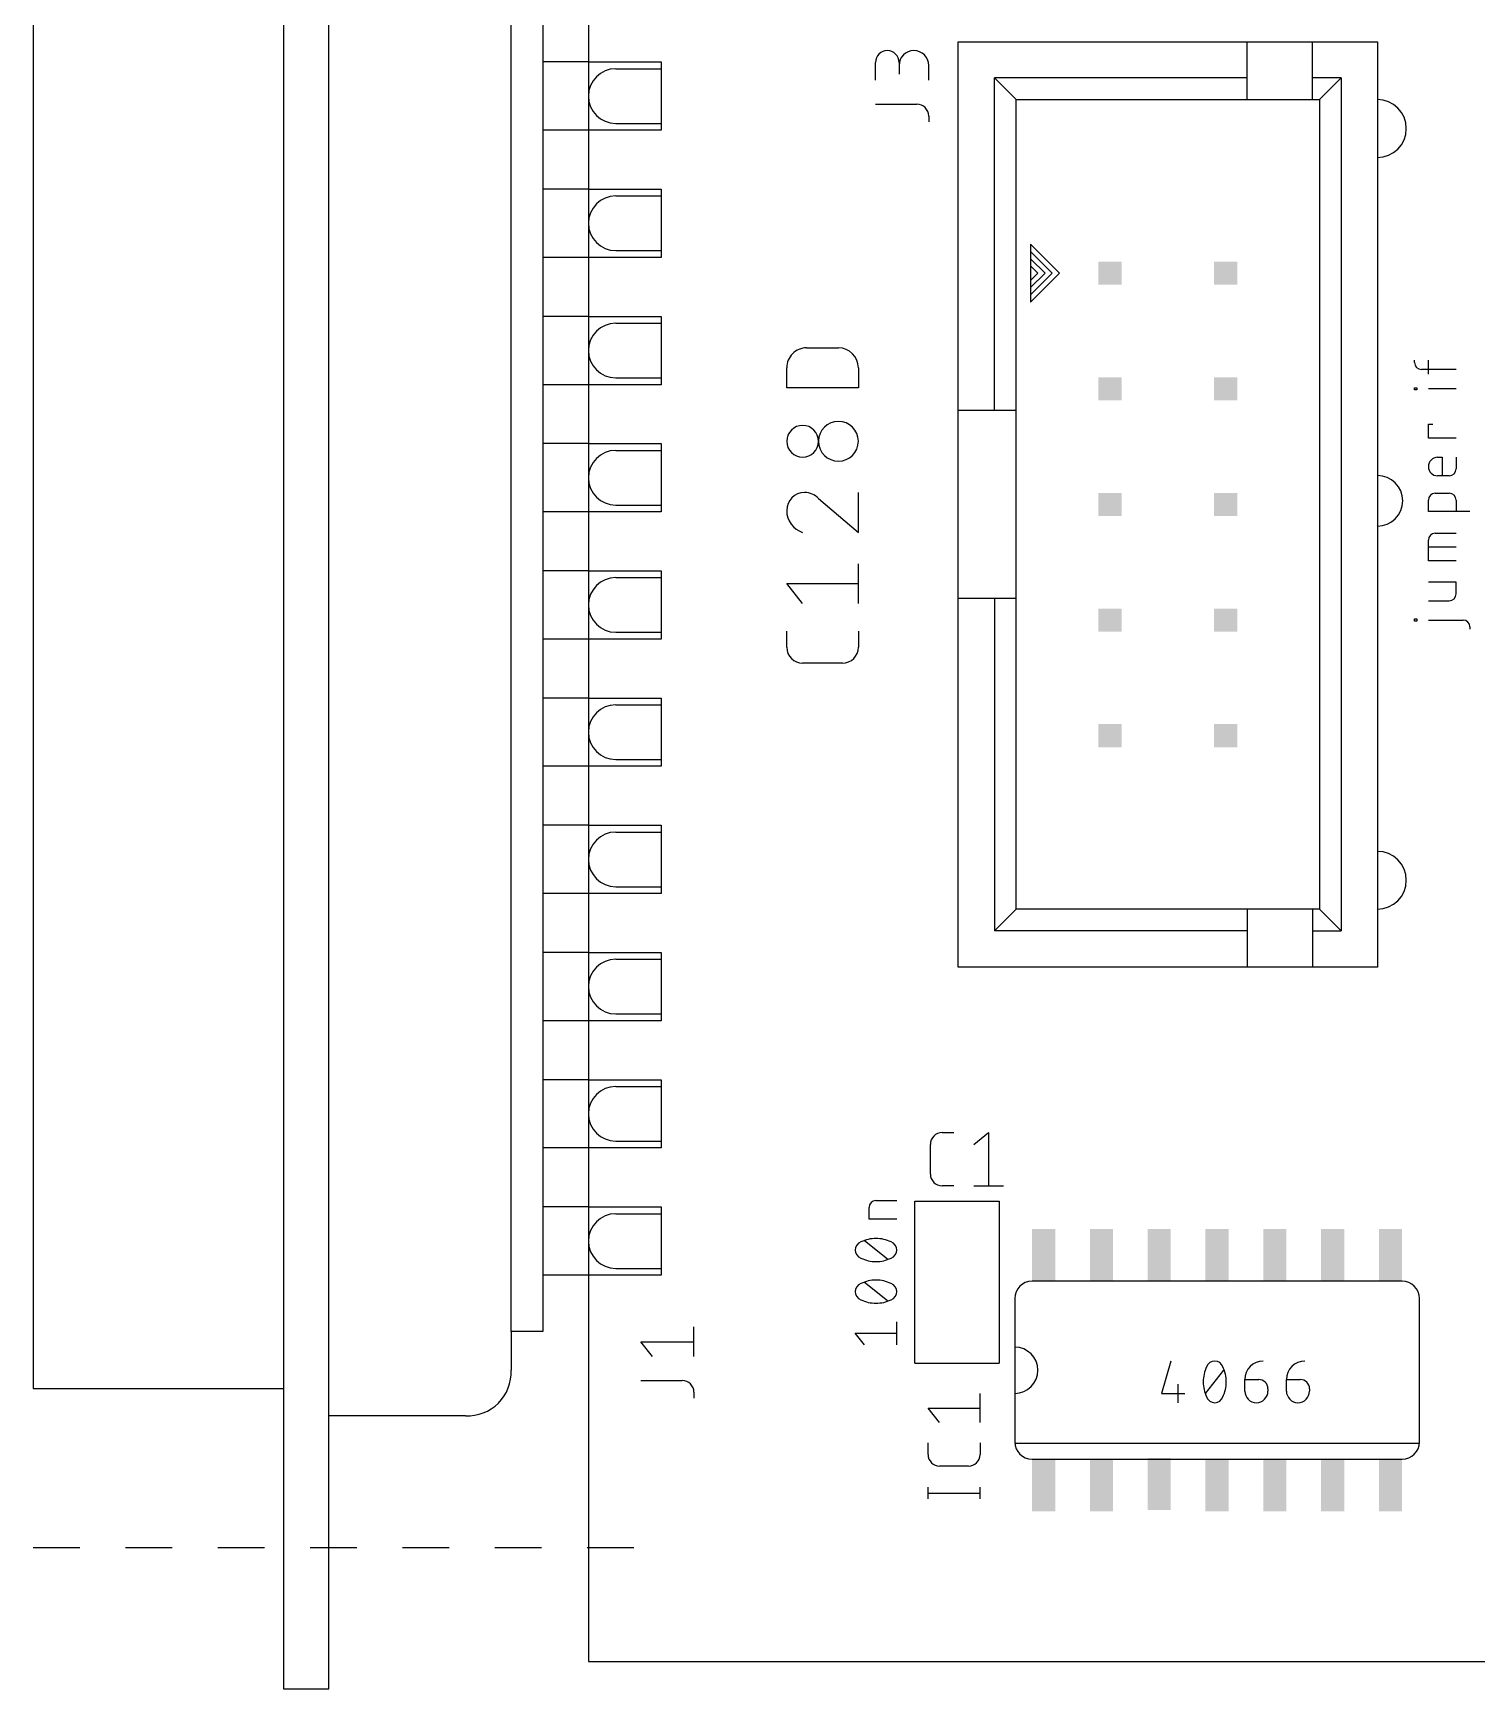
# Model space of a CAD drawing. Extents: x -12.2 to 54.6, y -5.6 to 69.1.
# Drawn here: x -12.2 to 19.52, y -5.6 to 30.77 of the extents above; entities that cross this region are included whole.
import ezdxf

# ---------------------------------------------------------------- set-up
doc = ezdxf.new("R2010")
doc.units = 0
for name, color, linetype in [('20', 30, 'CONTINUOUS'), ('21', 253, 'CONTINUOUS'), ('25', 253, 'CONTINUOUS'), ('51', 253, 'CONTINUOUS')]:
    doc.layers.add(name, color=color, linetype=linetype)

# ---------------------------------------------------------------- blocks, each defined once
blk = doc.blocks.new('RECT')
blk.add_solid([(-0.5, -0.5), (0.5, -0.5), (-0.5, 0.5), (0.5, 0.5)])

msp = doc.modelspace()

# ---------------------------------------------------------------- linework, layer by layer
at = {"layer": '20'}
for p, q in [((0, 47), (0, -5)), ((0, -5), (28, -5))]:
    msp.add_line(p, q, dxfattribs=at)
at = {"layer": '21'}
for p, q in [((-5.7, 0.4), (-5.7, 41.6)), ((-12.2, 41), (-12.2, 1)), ((-6.7, 41), (-6.7, 1)), ((-1.7, 2.25), (-1.7, 39.75)), ((-1, 39.75), (-1, 2.25)), ((8.1262, 22.4776), (8.1262, 30.5738)), ((8.1262, 30.5738), (14.4763, 30.5738)), ((14.4763, 30.5738), (15.905, 30.5738)), ((14.4763, 29.7801), (14.4763, 30.5738)), ((15.905, 30.5738), (17.3338, 30.5738)), ((15.905, 29.7801), (15.905, 30.5738)), ((17.3338, 30.5738), (17.3338, 10.2538)), ((0, 30.132), (-1, 30.132)), ((14.4763, 29.7801), (8.92, 29.7801)), ((8.92, 22.4776), (8.92, 29.7801)), ((8.92, 29.7801), (9.3962, 29.3038)), ((14.4763, 29.3038), (14.4763, 29.7801)), ((15.905, 29.3038), (15.905, 29.7801)), ((16.54, 29.7801), (15.905, 29.7801)), ((16.54, 29.7801), (16.0638, 29.3038)), ((16.54, 29.7801), (16.54, 11.0475)), ((9.3962, 22.4776), (9.3962, 29.3038)), ((9.3962, 29.3038), (14.4763, 29.3038)), ((14.4763, 29.3038), (15.905, 29.3038)), ((15.905, 29.3038), (16.0638, 29.3038)), ((16.0638, 29.3038), (16.0638, 11.5237)), ((0, 28.632), (-1, 28.632)), ((0, 27.338), (-1, 27.338)), ((0, 25.838), (-1, 25.838)), ((10.3488, 25.4938), (9.7138, 26.1288)), ((9.7138, 26.1288), (9.7138, 25.9701)), ((10.19, 25.4938), (9.7138, 25.9701)), ((9.7138, 25.9701), (9.7138, 25.8113)), ((10.0313, 25.4938), (9.7138, 25.8113)), ((9.7138, 25.8113), (9.7138, 25.6526)), ((9.7138, 25.6526), (9.7138, 25.3351)), ((9.8725, 25.4938), (9.7138, 25.6526)), ((9.7138, 24.8588), (10.3488, 25.4938)), ((9.7138, 25.0175), (10.19, 25.4938)), ((9.7138, 25.1762), (10.0313, 25.4938)), ((9.7138, 25.3351), (9.8725, 25.4938)), ((9.7138, 25.3351), (9.7138, 25.1762)), ((9.7138, 25.1762), (9.7138, 25.0175)), ((9.7138, 25.0175), (9.7138, 24.8588)), ((0, 24.544), (-1, 24.544)), ((4.7935, 23.8528), (5.4935, 23.8528)), ((4.3561, 22.9779), (4.3561, 23.4154)), ((5.9309, 23.4154), (5.9309, 22.9779)), ((18.1483, 23.5298), (18.1483, 23.5806)), ((19.0627, 23.3774), (18.3007, 23.3774)), ((18.4531, 23.2758), (18.4531, 23.5806)), ((0, 23.044), (-1, 23.044)), ((5.9309, 22.9779), (4.3561, 22.9779)), ((18.1483, 22.9273), (18.1483, 22.9781)), ((18.1483, 22.9781), (18.1991, 22.9781)), ((18.1991, 22.9273), (18.1483, 22.9273)), ((18.1991, 22.9781), (18.1991, 22.9273)), ((19.0627, 22.9527), (18.4531, 22.9527)), ((8.1262, 18.3499), (8.1262, 22.4776)), ((8.92, 22.4776), (8.1262, 22.4776)), ((9.3962, 22.4776), (8.92, 22.4776)), ((9.3962, 18.3499), (9.3962, 22.4776)), ((18.4531, 21.8715), (18.4531, 22.1763)), ((18.4531, 22.1763), (18.5547, 22.1763)), ((19.0627, 21.8715), (18.4531, 21.8715)), ((0, 21.75), (-1, 21.75)), ((18.6563, 21.449), (18.7579, 21.449)), ((18.7579, 21.449), (18.7579, 21.0426)), ((19.0627, 21.449), (19.0627, 21.195)), ((18.9103, 21.0426), (18.6563, 21.0426)), ((5.056, 20.5432), (5.9309, 19.7996)), ((5.9309, 19.7996), (5.9309, 20.6745)), ((18.4531, 20.2554), (18.4531, 20.5094)), ((18.6055, 20.6618), (18.9103, 20.6618)), ((19.0627, 20.5094), (19.0627, 20.2554)), ((0, 20.25), (-1, 20.25)), ((19.3675, 20.2554), (18.4531, 20.2554)), ((18.6055, 19.7828), (19.0627, 19.7828)), ((18.4531, 19.1732), (18.4531, 19.6304)), ((19.0627, 19.478), (18.4531, 19.478)), ((0, 18.956), (-1, 18.956)), ((5.9309, 18.2365), (5.9309, 19.1113)), ((19.0627, 19.1732), (18.4531, 19.1732)), ((4.7061, 18.2365), (4.3561, 18.6739)), ((4.3561, 18.6739), (5.9309, 18.6739)), ((19.0627, 18.7058), (18.4531, 18.7058)), ((19.0627, 18.4518), (19.0627, 18.7058)), ((8.1262, 10.2538), (8.1262, 18.3499)), ((8.92, 18.3499), (8.1262, 18.3499)), ((9.3962, 18.3499), (8.92, 18.3499)), ((8.92, 18.3499), (8.92, 11.0475)), ((9.3962, 11.5237), (9.3962, 18.3499)), ((18.4531, 18.2994), (18.9103, 18.2994)), ((18.1483, 17.8498), (18.1483, 17.9007)), ((18.1483, 17.9007), (18.1991, 17.9007)), ((18.1991, 17.8498), (18.1483, 17.8498)), ((18.1991, 17.9007), (18.1991, 17.8498)), ((18.4531, 17.8753), (19.2151, 17.8753)), ((0, 17.456), (-1, 17.456)), ((4.3561, 17.2791), (4.3561, 17.629)), ((5.9309, 17.629), (5.9309, 17.2791)), ((19.3675, 17.7229), (19.3675, 17.6721)), ((5.5809, 16.9291), (4.7061, 16.9291)), ((0, 16.162), (-1, 16.162)), ((0, 14.662), (-1, 14.662)), ((0, 13.368), (-1, 13.368)), ((0, 11.868), (-1, 11.868)), ((9.3962, 11.5237), (8.92, 11.0475)), ((14.4763, 11.5237), (9.3962, 11.5237)), ((15.905, 11.5237), (14.4763, 11.5237)), ((14.4763, 11.5237), (14.4763, 11.0475)), ((16.0638, 11.5237), (15.905, 11.5237)), ((15.905, 11.5237), (15.905, 11.0475)), ((16.0638, 11.5237), (16.54, 11.0475)), ((14.4763, 11.0475), (8.92, 11.0475)), ((14.4763, 11.0475), (14.4763, 10.2538)), ((15.905, 11.0475), (15.905, 10.2538)), ((15.905, 11.0475), (16.54, 11.0475)), ((0, 10.574), (-1, 10.574)), ((14.4763, 10.2538), (8.1262, 10.2538)), ((15.905, 10.2538), (14.4763, 10.2538)), ((17.3338, 10.2538), (15.905, 10.2538)), ((0, 9.074), (-1, 9.074)), ((0, 7.78), (-1, 7.78)), ((0, 6.28), (-1, 6.28)), ((7.1692, 1.5557), (7.1692, 5.1118)), ((7.1692, 5.1118), (9.0234, 5.1118)), ((9.0234, 5.1118), (9.0234, 1.5557)), ((0, 4.986), (-1, 4.986)), ((0, 3.486), (-1, 3.486)), ((17.8753, 3.3546), (9.7473, 3.3546)), ((9.3663, 2.9736), (9.3663, -0.1761)), ((18.2563, -0.1761), (18.2563, 2.9736)), ((-1, 2.25), (-1.7, 2.25)), ((-1.7, 2.25), (-1.7, 1.4)), ((7.1692, 1.5557), (9.0234, 1.5557)), ((-12.2, 1), (-6.7, 1)), ((-6.7, 1), (-6.7, -5.6)), ((-2.7, 0.4), (-5.7, 0.4)), ((-5.7, -5.6), (-5.7, 0.4)), ((9.3663, -0.2015), (18.2563, -0.2015)), ((9.7473, -0.5571), (17.8753, -0.5571)), ((-11.1714, -2.5), (-12.2, -2.5)), ((-9.1429, -2.5), (-10.1714, -2.5)), ((-7.1143, -2.5), (-8.1429, -2.5)), ((-5.0857, -2.5), (-6.1143, -2.5)), ((-3.0571, -2.5), (-4.0857, -2.5)), ((-1.0286, -2.5), (-2.0571, -2.5)), ((1, -2.5), (-0.0286, -2.5)), ((-6.7, -5.6), (-5.7, -5.6))]:
    msp.add_line(p, q, dxfattribs=at)
for centre, radius, start, end in [((17.3338, 28.6688), 0.635, 270, 90), ((4.7935, 23.4154), 0.4374, 89.9996, 180), ((5.4935, 23.4154), 0.4374, 0, 90), ((18.3007, 23.5298), 0.1524, 180, 270), ((5.4935, 21.8001), 0.4374, 90, 270), ((5.4935, 21.8001), 0.4374, 270, 90), ((4.7061, 21.8001), 0.35, 90, 270), ((4.7061, 21.8001), 0.35, 270, 90), ((18.6563, 21.2458), 0.2032, 90, 270), ((18.9103, 21.195), 0.1524, 270, 0), ((17.3338, 20.4931), 0.5556, 270, 90), ((4.7498, 20.2808), 0.3937, 90, 180), ((4.7498, 20.2516), 0.4229, 43.6028, 89.9999), ((18.6055, 20.5094), 0.1524, 90, 180), ((18.9103, 20.5094), 0.1524, 0, 90), ((4.8619, 20.2808), 0.5058, 180, 252.055), ((18.6055, 19.6304), 0.1524, 90, 180), ((18.9103, 18.4518), 0.1524, 270, 0), ((19.2151, 17.7229), 0.1524, 0, 90), ((4.7061, 17.2791), 0.35, 180.0005, 270), ((5.5809, 17.2791), 0.35, 270.0005, 360), ((17.3338, 12.1588), 0.635, 270, 90), ((9.7473, 2.9736), 0.381, 90, 180), ((17.8753, 2.9736), 0.381, 0, 90), ((9.3663, 1.3988), 0.508, 270, 90), ((-2.65, 1.35), 0.9513, 266.9872, 3.0128), ((9.7473, -0.1761), 0.381, 180, 270), ((17.8753, -0.1761), 0.381, 270, 0)]:
    msp.add_arc(centre, radius, start, end, dxfattribs=at)
at = {"layer": '25'}
for p, q in [((6.3071, 29.7313), (6.3071, 30.1208)), ((6.8263, 30.1208), (6.8263, 29.8611)), ((7.4755, 29.7313), (7.4755, 30.0559)), ((6.3071, 29.204), (7.2158, 29.204)), ((7.4755, 28.9443), (7.4755, 28.8145)), ((7.7717, 6.6167), (8.0313, 6.6167)), ((8.4679, 6.3571), (8.7924, 6.6167)), ((8.7924, 6.6167), (8.7924, 5.4483)), ((7.5121, 5.7079), (7.5121, 6.3571)), ((6.3182, 5.1257), (6.7755, 5.1257)), ((8.0313, 5.4483), (7.7717, 5.4483)), ((8.4679, 5.4483), (9.117, 5.4483)), ((6.1659, 4.7193), (6.1659, 4.9733)), ((6.7755, 4.7193), (6.1659, 4.7193)), ((6.5723, 3.8354), (6.0643, 4.2418)), ((6.5723, 2.921), (6.0643, 3.3274)), ((2.3192, 1.7001), (2.3192, 2.3492)), ((6.0643, 1.9558), (5.8611, 2.2098)), ((5.8611, 2.2098), (6.7755, 2.2098)), ((6.7755, 1.9558), (6.7755, 2.4638)), ((1.4104, 1.7001), (1.1508, 2.0246)), ((1.1508, 2.0246), (2.3192, 2.0246)), ((12.7953, 1.6002), (12.5921, 0.889)), ((1.1508, 1.1727), (2.0596, 1.1727)), ((12.9477, 1.0922), (12.9477, 0.6858)), ((13.5572, 0.889), (13.9637, 1.397)), ((14.4209, 1.1938), (14.7256, 1.1938)), ((14.4209, 0.9398), (14.4209, 1.1938)), ((15.3353, 1.1938), (15.6401, 1.1938)), ((15.3353, 0.9398), (15.3353, 1.1938)), ((2.3192, 0.9131), (2.3192, 0.7833)), ((8.6043, 0.2494), (8.6043, 0.8844)), ((12.5921, 0.889), (13.1001, 0.889)), ((14.9289, 0.9906), (14.9289, 0.9398)), ((15.8433, 0.9906), (15.8433, 0.9398)), ((7.7153, 0.2494), (7.4613, 0.5669)), ((7.4613, 0.5669), (8.6043, 0.5669)), ((7.4613, -0.4528), (7.4613, -0.1988)), ((8.6043, -0.1988), (8.6043, -0.4528)), ((8.3503, -0.7068), (7.7153, -0.7068)), ((7.4613, -1.427), (7.4613, -1.173)), ((7.4613, -1.3), (8.6043, -1.3)), ((8.6043, -1.427), (8.6043, -1.173))]:
    msp.add_line(p, q, dxfattribs=at)
for centre, radius, start, end in [((6.5667, 30.1208), 0.2596, 0, 180), ((7.1509, 30.0559), 0.3246, 0, 180), ((7.2158, 28.9443), 0.2596, 0, 90), ((7.7717, 6.3571), 0.2596, 90.0007, 180), ((7.7717, 5.7079), 0.2596, 180, 270), ((6.3182, 4.9733), 0.1524, 90, 180), ((6.049, 4.0386), 0.188, 108.9246, 180.0001), ((6.049, 4.0386), 0.188, 179.9999, 251.0754), ((6.3182, 3.5391), 0.7535, 90, 115.9892), ((6.3182, 3.5391), 0.7535, 64.0108, 90), ((6.5875, 4.0386), 0.188, 359.9999, 71.0754), ((6.5875, 4.0386), 0.188, 288.9246, 0.0001), ((6.3182, 4.5381), 0.7535, 244.0108, 270), ((6.3182, 4.5381), 0.7535, 270, 295.9892), ((6.049, 3.1242), 0.188, 108.9246, 180.0001), ((6.3182, 2.6247), 0.7535, 90, 115.9892), ((6.3182, 2.6247), 0.7535, 64.0108, 90), ((6.5875, 3.1242), 0.188, 359.9999, 71.0754), ((6.049, 3.1242), 0.188, 179.9999, 251.0754), ((6.3182, 3.6237), 0.7535, 244.0108, 270), ((6.3182, 3.6237), 0.7535, 270, 295.9892), ((6.5875, 3.1242), 0.188, 288.9246, 0.0001), ((14.26, 1.143), 0.7535, 154.0108, 180), ((13.7605, 1.4122), 0.188, 89.9999, 161.0754), ((13.7605, 1.4122), 0.188, 18.9246, 90.0001), ((13.2609, 1.143), 0.7535, 0, 25.9892), ((14.8273, 1.1938), 0.4064, 90, 180), ((15.7416, 1.1938), 0.4064, 90, 180), ((2.0596, 0.9131), 0.2596, 0, 90), ((14.26, 1.143), 0.7535, 180, 205.9892), ((13.2609, 1.143), 0.7535, 334.0108, 360), ((14.7256, 0.9906), 0.2032, 0, 90), ((15.6401, 0.9906), 0.2032, 0, 90), ((13.7605, 0.8738), 0.188, 198.9246, 270.0001), ((13.7605, 0.8738), 0.188, 269.9999, 341.0754), ((14.6749, 0.9398), 0.254, 180, 0), ((15.5893, 0.9398), 0.254, 180, 0), ((7.7153, -0.4528), 0.254, 180, 270), ((8.3503, -0.4528), 0.254, 270, 0)]:
    msp.add_arc(centre, radius, start, end, dxfattribs=at)
at = {"layer": '51'}
for p, q in [((0, 30.132), (1.6, 30.132)), ((0.6, 29.982), (1.6, 29.982)), ((1.6, 30.132), (1.6, 29.982)), ((1.6, 29.982), (1.6, 28.782)), ((0.6, 28.782), (1.6, 28.782)), ((1.6, 28.782), (1.6, 28.632)), ((1.6, 28.632), (0, 28.632)), ((0, 27.338), (1.6, 27.338)), ((1.6, 27.338), (1.6, 27.188)), ((0.6, 27.188), (1.6, 27.188)), ((1.6, 27.188), (1.6, 25.988)), ((1.6, 25.838), (0, 25.838)), ((0.6, 25.988), (1.6, 25.988)), ((1.6, 25.988), (1.6, 25.838)), ((0, 24.544), (1.6, 24.544)), ((0.6, 24.394), (1.6, 24.394)), ((1.6, 24.544), (1.6, 24.394)), ((1.6, 24.394), (1.6, 23.194)), ((1.6, 23.044), (0, 23.044)), ((0.6, 23.194), (1.6, 23.194)), ((1.6, 23.194), (1.6, 23.044)), ((0, 21.75), (1.6, 21.75)), ((0.6, 21.6), (1.6, 21.6)), ((1.6, 21.75), (1.6, 21.6)), ((1.6, 21.6), (1.6, 20.4)), ((0.6, 20.4), (1.6, 20.4)), ((1.6, 20.4), (1.6, 20.25)), ((1.6, 20.25), (0, 20.25)), ((0, 18.956), (1.6, 18.956)), ((1.6, 18.956), (1.6, 18.806)), ((0.6, 18.806), (1.6, 18.806)), ((1.6, 18.806), (1.6, 17.606)), ((1.6, 17.456), (0, 17.456)), ((0.6, 17.606), (1.6, 17.606)), ((1.6, 17.606), (1.6, 17.456)), ((0, 16.162), (1.6, 16.162)), ((0.6, 16.012), (1.6, 16.012)), ((1.6, 16.162), (1.6, 16.012)), ((1.6, 16.012), (1.6, 14.812)), ((1.6, 14.662), (0, 14.662)), ((0.6, 14.812), (1.6, 14.812)), ((1.6, 14.812), (1.6, 14.662)), ((0, 13.368), (1.6, 13.368)), ((0.6, 13.218), (1.6, 13.218)), ((1.6, 13.368), (1.6, 13.218)), ((1.6, 13.218), (1.6, 12.018)), ((0.6, 12.018), (1.6, 12.018)), ((1.6, 12.018), (1.6, 11.868)), ((1.6, 11.868), (0, 11.868)), ((0, 10.574), (1.6, 10.574)), ((1.6, 10.574), (1.6, 10.424)), ((0.6, 10.424), (1.6, 10.424)), ((1.6, 10.424), (1.6, 9.224)), ((0.6, 9.224), (1.6, 9.224)), ((1.6, 9.224), (1.6, 9.074)), ((1.6, 9.074), (0, 9.074)), ((0, 7.78), (1.6, 7.78)), ((1.6, 7.78), (1.6, 7.63)), ((0.6, 7.63), (1.6, 7.63)), ((1.6, 7.63), (1.6, 6.43)), ((1.6, 6.28), (0, 6.28)), ((0.6, 6.43), (1.6, 6.43)), ((1.6, 6.43), (1.6, 6.28)), ((0, 4.986), (1.6, 4.986)), ((0.6, 4.836), (1.6, 4.836)), ((1.6, 4.986), (1.6, 4.836)), ((1.6, 4.836), (1.6, 3.636)), ((1.6, 3.486), (0, 3.486)), ((0.6, 3.636), (1.6, 3.636)), ((1.6, 3.636), (1.6, 3.486))]:
    msp.add_line(p, q, dxfattribs=at)
for centre in [(0.6, 29.382), (0.6, 26.588), (0.6, 23.794), (0.6, 21), (0.6, 18.206), (0.6, 15.412), (0.6, 12.618), (0.6, 9.824), (0.6, 7.03), (0.6, 4.236)]:
    msp.add_arc(centre, 0.6, 90, 270, dxfattribs=at)

# ---------------------------------------------------------------- block references
at = {"layer": '51', "xscale": 0.508, "yscale": 0.508, "rotation": 270}
for p in [(11.46, 25.4938), (14, 25.4938), (11.46, 22.9537), (14, 22.9537), (11.46, 20.4138), (14, 20.4138), (11.46, 17.8738), (14, 17.8738), (11.46, 15.3338), (14, 15.3338)]:
    msp.add_blockref('RECT', p, dxfattribs=at)
at = {"layer": '51', "xscale": 0.508, "yscale": 1.143}
for p in [(10.0013, 3.9261), (11.2713, 3.9261), (12.5412, 3.9261), (13.8113, 3.9261), (15.0813, 3.9261), (16.3513, 3.9261), (17.6212, 3.9261), (10.0013, -1.1286), (11.2713, -1.1286), (12.5412, -1.1032), (13.8113, -1.1286), (15.0813, -1.1286), (16.3513, -1.1286), (17.6212, -1.1286)]:
    msp.add_blockref('RECT', p, dxfattribs=at)

doc.saveas('drawing.dxf')
